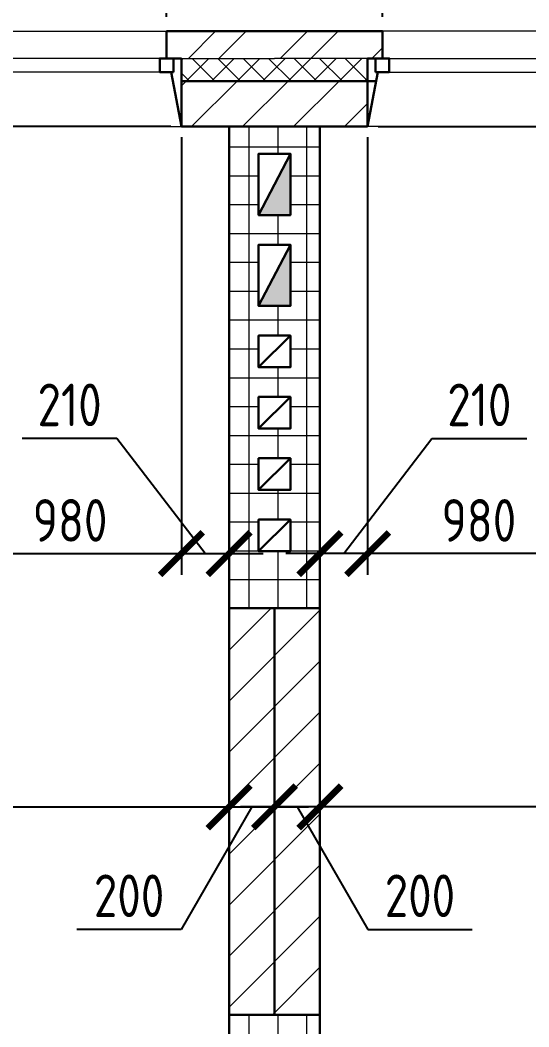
# Model space of a CAD drawing. Header units: millimetres. Extents: x -56498 to 234605, y -296269 to -29969.
# Drawn here: x 168462 to 170702, y -37449 to -33017 of the extents above; entities that cross this region are included whole.
import ezdxf

# ---------------------------------------------------------------- set-up
doc = ezdxf.new("R2010")
doc.units = ezdxf.units.MM
doc.header["$LTSCALE"] = 100
doc.header["$PDMODE"] = 35
for name, color, linetype, lineweight in [('0.3', 7, 'Continuous', 30), ('Розміри 0.09', 5, 'Continuous', 9), ('Тонкі 0.18', 142, 'Continuous', 18), ('Штрихування 0.09', 253, 'Continuous', 9)]:
    doc.layers.add(name, color=color, linetype=linetype, lineweight=lineweight)
doc.styles.add('GOST 2.304', font='CS_Gost2304.shx')
doc.dimstyles.new('SPDS', dxfattribs={"dimscale": 100, "dimtxt": 2.5, "dimasz": 2.5, "dimexe": 1.25, "dimexo": 0.625, "dimtad": 1, "dimrnd": 0.001, "dimtxsty": 'GOST 2.304', "dimblk": 'ARCHTICK', "dimcen": 2.5, "dimdle": 2, "dimadec": 0, "dimazin": 2, "dimtfac": 0.75, "dimtmove": 1, "dimatfit": 3, "dimfxl": 0, "dimtolj": 1, "dimarcsym": 0})
pattern_1 = [(45, (84000, 118824.92), (-112.2532, 112.2532), [])]
pattern_2 = [(0, (84000, 118824.92), (0, 127), []), (90, (84000, 118824.92), (-127, 8e-15), [])]

# ---------------------------------------------------------------- blocks, each defined once
blk = doc.blocks.new('_ArchTick')
at = {"color": 0, "linetype": 'ByBlock', "const_width": 0.15}
blk.add_lwpolyline([(-0.5, -0.5), (0.5, 0.5)], dxfattribs=at)
blk = doc.blocks.new('*D1092')
at = {"layer": 'Defpoints', "color": 0, "transparency": 16777216}
for p in [(168257.3, -32265.4), (168257.3, -33065.4), (169107.3, -33065.4)]:
    blk.add_point(p, dxfattribs=at)
at = {"layer": 'Розміри 0.09', "color": 0, "lineweight": -2, "transparency": 16777216}
for p, q in [((168257.3, -33002.9), (168257.3, -32140.4)), ((169107.3, -33002.9), (169107.3, -32140.4)), ((169307.3, -32265.4), (168057.3, -32265.4))]:
    blk.add_line(p, q, dxfattribs=at)
at = {"layer": 'Розміри 0.09', "color": 0, "lineweight": -2, "transparency": 16777216, "xscale": 250, "yscale": 250, "zscale": 250, "rotation": 180}
blk.add_blockref('_ArchTick', (168257.3, -32265.4), dxfattribs=at)
at = {"layer": 'Розміри 0.09', "color": 0, "lineweight": -2, "transparency": 16777216, "xscale": 250, "yscale": 250, "zscale": 250}
blk.add_blockref('_ArchTick', (169107.3, -32265.4), dxfattribs=at)
at = {"layer": 'Розміри 0.09', "color": 0, "transparency": 16777216, "insert": (168682.3, -32072.8), "char_height": 250, "attachment_point": 5, "style": 'GOST 2.304'}
blk.add_mtext('\\A1;850', dxfattribs=at)
blk = doc.blocks.new('*D1099')
at = {"layer": 'Defpoints', "color": 0, "transparency": 16777216}
for p in [(169107.3, -32265.4), (169107.3, -33065.4), (170057.3, -33065.4)]:
    blk.add_point(p, dxfattribs=at)
at = {"layer": 'Розміри 0.09', "color": 0, "lineweight": -2, "transparency": 16777216}
for p, q in [((169107.3, -33002.9), (169107.3, -32140.4)), ((170057.3, -33002.9), (170057.3, -32140.4)), ((170257.3, -32265.4), (168907.3, -32265.4))]:
    blk.add_line(p, q, dxfattribs=at)
at = {"layer": 'Розміри 0.09', "color": 0, "lineweight": -2, "transparency": 16777216, "xscale": 250, "yscale": 250, "zscale": 250, "rotation": 180}
blk.add_blockref('_ArchTick', (169107.3, -32265.4), dxfattribs=at)
at = {"layer": 'Розміри 0.09', "color": 0, "lineweight": -2, "transparency": 16777216, "xscale": 250, "yscale": 250, "zscale": 250}
blk.add_blockref('_ArchTick', (170057.3, -32265.4), dxfattribs=at)
at = {"layer": 'Розміри 0.09', "color": 0, "transparency": 16777216, "insert": (169582.3, -32070.7), "char_height": 250, "attachment_point": 5, "style": 'GOST 2.304'}
blk.add_mtext('\\A1;950', dxfattribs=at)
blk = doc.blocks.new('*D1100')
at = {"layer": 'Defpoints', "color": 0, "transparency": 16777216}
for p in [(170907.3, -32265.4), (170057.3, -33065.4), (170907.3, -33065.4)]:
    blk.add_point(p, dxfattribs=at)
at = {"layer": 'Розміри 0.09', "color": 0, "lineweight": -2, "transparency": 16777216}
for p, q in [((170057.3, -33002.9), (170057.3, -32140.4)), ((170907.3, -33002.9), (170907.3, -32140.4)), ((169857.3, -32265.4), (171107.3, -32265.4))]:
    blk.add_line(p, q, dxfattribs=at)
at = {"layer": 'Розміри 0.09', "color": 0, "lineweight": -2, "transparency": 16777216, "xscale": 250, "yscale": 250, "zscale": 250, "rotation": 180}
blk.add_blockref('_ArchTick', (170057.3, -32265.4), dxfattribs=at)
at = {"layer": 'Розміри 0.09', "color": 0, "lineweight": -2, "transparency": 16777216, "xscale": 250, "yscale": 250, "zscale": 250}
blk.add_blockref('_ArchTick', (170907.3, -32265.4), dxfattribs=at)
at = {"layer": 'Розміри 0.09', "color": 0, "transparency": 16777216, "insert": (170482.3, -32072.8), "char_height": 250, "attachment_point": 5, "style": 'GOST 2.304'}
blk.add_mtext('\\A1;850', dxfattribs=at)
blk = doc.blocks.new('A$C6F060024')
for points in [[(70, 6880), (-70, 6610), (70, 6610)], [(70, 6480), (-70, 6210), (70, 6210)]]:
    blk.add_hatch(color=256).paths.add_polyline_path(points)
at = {"layer": '0.3'}
for points in [[(-70, 6610), (-70, 6880), (70, 6880), (-70, 6610), (70, 6610), (70, 6880)], [(-70, 6210), (-70, 6480), (70, 6480), (-70, 6210), (70, 6210), (70, 6480)], [(-70, 5940), (-70, 6080), (70, 6080), (-70, 5940), (70, 5940), (70, 6080)], [(-70, 5670), (-70, 5810), (70, 5810), (-70, 5670), (70, 5670), (70, 5810)], [(-70, 5400), (-70, 5540), (70, 5540), (-70, 5400), (70, 5400), (70, 5540)], [(-70, 5130), (-70, 5270), (70, 5270), (-70, 5130), (70, 5130), (70, 5270)]]:
    blk.add_lwpolyline(points, dxfattribs=at)
blk = doc.blocks.new('*D1364')
at = {"layer": 'Defpoints', "color": 0, "transparency": 16777216}
for p in [(168192.3, -33485.4), (169172.3, -33485.4), (169172.3, -35365.4)]:
    blk.add_point(p, dxfattribs=at)
at = {"layer": 'Розміри 0.09', "color": 0, "lineweight": -2, "transparency": 16777216}
for p, q in [((168192.3, -33532.3), (168192.3, -35459.1)), ((169172.3, -33532.3), (169172.3, -35459.1)), ((168042.3, -35365.4), (169322.3, -35365.4))]:
    blk.add_line(p, q, dxfattribs=at)
at = {"layer": 'Розміри 0.09', "color": 0, "lineweight": -2, "transparency": 16777216, "xscale": 187.5, "yscale": 187.5, "zscale": 187.5, "rotation": 180}
blk.add_blockref('_ArchTick', (168192.3, -35365.4), dxfattribs=at)
at = {"layer": 'Розміри 0.09', "color": 0, "lineweight": -2, "transparency": 16777216, "xscale": 187.5, "yscale": 187.5, "zscale": 187.5}
blk.add_blockref('_ArchTick', (169172.3, -35365.4), dxfattribs=at)
at = {"layer": 'Розміри 0.09', "color": 0, "transparency": 16777216, "insert": (168682.3, -35219.3), "char_height": 187.5, "attachment_point": 5, "style": 'GOST 2.304'}
blk.add_mtext('\\A1;980', dxfattribs=at)
blk = doc.blocks.new('*D1365')
at = {"layer": 'Defpoints', "color": 0, "transparency": 16777216}
for p in [(169172.3, -33485.4), (169382.3, -33485.4), (169382.3, -35365.4)]:
    blk.add_point(p, dxfattribs=at)
at = {"layer": 'Розміри 0.09', "color": 0, "lineweight": -2, "transparency": 16777216}
for p, q in [((169172.3, -33532.3), (169172.3, -35459.1)), ((169382.3, -33532.3), (169382.3, -35459.1)), ((168888.8, -34858.7), (168471.7, -34858.7)), ((169277.3, -35365.4), (168888.8, -34858.7)), ((169022.3, -35365.4), (169532.3, -35365.4))]:
    blk.add_line(p, q, dxfattribs=at)
at = {"layer": 'Розміри 0.09', "color": 0, "lineweight": -2, "transparency": 16777216, "xscale": 187.5, "yscale": 187.5, "zscale": 187.5, "rotation": 180}
blk.add_blockref('_ArchTick', (169172.3, -35365.4), dxfattribs=at)
at = {"layer": 'Розміри 0.09', "color": 0, "lineweight": -2, "transparency": 16777216, "xscale": 187.5, "yscale": 187.5, "zscale": 187.5}
blk.add_blockref('_ArchTick', (169382.3, -35365.4), dxfattribs=at)
at = {"layer": 'Розміри 0.09', "color": 0, "transparency": 16777216, "insert": (168680.2, -34710.8), "char_height": 187.5, "attachment_point": 5, "style": 'GOST 2.304'}
blk.add_mtext('\\A1;210', dxfattribs=at)
blk = doc.blocks.new('*D1373')
at = {"layer": 'Defpoints', "color": 0, "transparency": 16777216}
for p in [(169382.3, -35677.1), (169582.3, -36480.7), (169582.3, -37349.3)]:
    blk.add_point(p, dxfattribs=at)
at = {"layer": 'Розміри 0.09', "color": 0, "lineweight": -2, "transparency": 16777216}
for p, q in [((169382.3, -35724), (169382.3, -36574.5)), ((169582.3, -37302.4), (169582.3, -36387)), ((169482.3, -36480.7), (169171.7, -37019.8)), ((169232.3, -36480.7), (169732.3, -36480.7)), ((169171.7, -37019.8), (168712.3, -37019.8))]:
    blk.add_line(p, q, dxfattribs=at)
at = {"layer": 'Розміри 0.09', "color": 0, "lineweight": -2, "transparency": 16777216, "xscale": 187.5, "yscale": 187.5, "zscale": 187.5, "rotation": 180}
blk.add_blockref('_ArchTick', (169382.3, -36480.7), dxfattribs=at)
at = {"layer": 'Розміри 0.09', "color": 0, "lineweight": -2, "transparency": 16777216, "xscale": 187.5, "yscale": 187.5, "zscale": 187.5}
blk.add_blockref('_ArchTick', (169582.3, -36480.7), dxfattribs=at)
at = {"layer": 'Розміри 0.09', "color": 0, "transparency": 16777216, "insert": (168942, -36871.9), "char_height": 187.5, "attachment_point": 5, "style": 'GOST 2.304'}
blk.add_mtext('\\A1;200', dxfattribs=at)
blk = doc.blocks.new('*D1375')
at = {"layer": 'Defpoints', "color": 0, "transparency": 16777216}
for p in [(169382.3, -36480.7), (160182.3, -40285.4), (169382.3, -40285.4)]:
    blk.add_point(p, dxfattribs=at)
at = {"layer": 'Розміри 0.09', "color": 0, "lineweight": -2, "transparency": 16777216}
for p, q in [((160182.3, -40238.6), (160182.3, -36387)), ((169382.3, -40238.6), (169382.3, -36387)), ((160032.3, -36480.7), (169532.3, -36480.7))]:
    blk.add_line(p, q, dxfattribs=at)
at = {"layer": 'Розміри 0.09', "color": 0, "lineweight": -2, "transparency": 16777216, "xscale": 187.5, "yscale": 187.5, "zscale": 187.5, "rotation": 180}
blk.add_blockref('_ArchTick', (160182.3, -36480.7), dxfattribs=at)
at = {"layer": 'Розміри 0.09', "color": 0, "lineweight": -2, "transparency": 16777216, "xscale": 187.5, "yscale": 187.5, "zscale": 187.5}
blk.add_blockref('_ArchTick', (169382.3, -36480.7), dxfattribs=at)
at = {"layer": 'Розміри 0.09', "color": 0, "transparency": 16777216, "insert": (164782.3, -36327.4), "char_height": 187.5, "attachment_point": 5, "style": 'GOST 2.304'}
blk.add_mtext('\\A1;9200', dxfattribs=at)
blk = doc.blocks.new('*D1377')
at = {"layer": 'Defpoints', "color": 0, "transparency": 16777216}
for p in [(169172.3, -33485.4), (167944.9, -38215.4), (168982.3, -38215.4)]:
    blk.add_point(p, dxfattribs=at)
at = {"layer": 'Розміри 0.09', "color": 0, "lineweight": -2, "transparency": 16777216}
for p, q in [((167944.9, -33335.4), (167944.9, -38365.4)), ((169125.4, -33485.4), (167851.2, -33485.4)), ((168935.4, -38215.4), (167851.2, -38215.4))]:
    blk.add_line(p, q, dxfattribs=at)
at = {"layer": 'Розміри 0.09', "color": 0, "lineweight": -2, "transparency": 16777216, "xscale": 187.5, "yscale": 187.5, "zscale": 187.5}
for p, rotation in [((167944.9, -33485.4), 90), ((167944.9, -38215.4), 270)]:
    blk.add_blockref('_ArchTick', p, dxfattribs=dict(at, rotation=rotation))
at = {"layer": 'Розміри 0.09', "color": 0, "transparency": 16777216, "insert": (167800.4, -35850.4), "char_height": 187.5, "attachment_point": 5, "rotation": 90, "style": 'GOST 2.304'}
blk.add_mtext('\\A1;4730', dxfattribs=at)
blk = doc.blocks.new('*D1389')
at = {"layer": 'Defpoints', "color": 0, "transparency": 16777216}
for p in [(168192.3, -33485.4), (169172.3, -33485.4), (169172.3, -35365.4)]:
    blk.add_point(p, dxfattribs=at)
at = {"layer": 'Розміри 0.09', "color": 0, "lineweight": -2, "transparency": 16777216}
for p, q in [((168192.3, -33532.3), (168192.3, -35459.1)), ((169172.3, -33532.3), (169172.3, -35459.1)), ((168042.3, -35365.4), (169322.3, -35365.4))]:
    blk.add_line(p, q, dxfattribs=at)
at = {"layer": 'Розміри 0.09', "color": 0, "lineweight": -2, "transparency": 16777216, "xscale": 187.5, "yscale": 187.5, "zscale": 187.5, "rotation": 180}
blk.add_blockref('_ArchTick', (168192.3, -35365.4), dxfattribs=at)
at = {"layer": 'Розміри 0.09', "color": 0, "lineweight": -2, "transparency": 16777216, "xscale": 187.5, "yscale": 187.5, "zscale": 187.5}
blk.add_blockref('_ArchTick', (169172.3, -35365.4), dxfattribs=at)
at = {"layer": 'Розміри 0.09', "color": 0, "transparency": 16777216, "insert": (168682.3, -35219.3), "char_height": 187.5, "attachment_point": 5, "style": 'GOST 2.304'}
blk.add_mtext('\\A1;980', dxfattribs=at)
blk = doc.blocks.new('*D1390')
at = {"layer": 'Defpoints', "color": 0, "transparency": 16777216}
for p in [(169172.3, -33485.4), (169382.3, -33485.4), (169382.3, -35365.4)]:
    blk.add_point(p, dxfattribs=at)
at = {"layer": 'Розміри 0.09', "color": 0, "lineweight": -2, "transparency": 16777216}
for p, q in [((169172.3, -33532.3), (169172.3, -35459.1)), ((169382.3, -33532.3), (169382.3, -35459.1)), ((168888.8, -34858.7), (168471.7, -34858.7)), ((169277.3, -35365.4), (168888.8, -34858.7)), ((169022.3, -35365.4), (169532.3, -35365.4))]:
    blk.add_line(p, q, dxfattribs=at)
at = {"layer": 'Розміри 0.09', "color": 0, "lineweight": -2, "transparency": 16777216, "xscale": 187.5, "yscale": 187.5, "zscale": 187.5, "rotation": 180}
blk.add_blockref('_ArchTick', (169172.3, -35365.4), dxfattribs=at)
at = {"layer": 'Розміри 0.09', "color": 0, "lineweight": -2, "transparency": 16777216, "xscale": 187.5, "yscale": 187.5, "zscale": 187.5}
blk.add_blockref('_ArchTick', (169382.3, -35365.4), dxfattribs=at)
at = {"layer": 'Розміри 0.09', "color": 0, "transparency": 16777216, "insert": (168680.2, -34710.8), "char_height": 187.5, "attachment_point": 5, "style": 'GOST 2.304'}
blk.add_mtext('\\A1;210', dxfattribs=at)
blk = doc.blocks.new('*D1398')
at = {"layer": 'Defpoints', "color": 0, "transparency": 16777216}
for p in [(169382.3, -35677.1), (169582.3, -36480.7), (169582.3, -37349.3)]:
    blk.add_point(p, dxfattribs=at)
at = {"layer": 'Розміри 0.09', "color": 0, "lineweight": -2, "transparency": 16777216}
for p, q in [((169382.3, -35724), (169382.3, -36574.5)), ((169582.3, -37302.4), (169582.3, -36387)), ((169482.3, -36480.7), (169171.7, -37019.8)), ((169232.3, -36480.7), (169732.3, -36480.7)), ((169171.7, -37019.8), (168712.3, -37019.8))]:
    blk.add_line(p, q, dxfattribs=at)
at = {"layer": 'Розміри 0.09', "color": 0, "lineweight": -2, "transparency": 16777216, "xscale": 187.5, "yscale": 187.5, "zscale": 187.5, "rotation": 180}
blk.add_blockref('_ArchTick', (169382.3, -36480.7), dxfattribs=at)
at = {"layer": 'Розміри 0.09', "color": 0, "lineweight": -2, "transparency": 16777216, "xscale": 187.5, "yscale": 187.5, "zscale": 187.5}
blk.add_blockref('_ArchTick', (169582.3, -36480.7), dxfattribs=at)
at = {"layer": 'Розміри 0.09', "color": 0, "transparency": 16777216, "insert": (168942, -36871.9), "char_height": 187.5, "attachment_point": 5, "style": 'GOST 2.304'}
blk.add_mtext('\\A1;200', dxfattribs=at)
blk = doc.blocks.new('*D1400')
at = {"layer": 'Defpoints', "color": 0, "transparency": 16777216}
for p in [(169382.3, -36480.7), (160182.3, -40285.4), (169382.3, -40285.4)]:
    blk.add_point(p, dxfattribs=at)
at = {"layer": 'Розміри 0.09', "color": 0, "lineweight": -2, "transparency": 16777216}
for p, q in [((160182.3, -40238.6), (160182.3, -36387)), ((169382.3, -40238.6), (169382.3, -36387)), ((160032.3, -36480.7), (169532.3, -36480.7))]:
    blk.add_line(p, q, dxfattribs=at)
at = {"layer": 'Розміри 0.09', "color": 0, "lineweight": -2, "transparency": 16777216, "xscale": 187.5, "yscale": 187.5, "zscale": 187.5, "rotation": 180}
blk.add_blockref('_ArchTick', (160182.3, -36480.7), dxfattribs=at)
at = {"layer": 'Розміри 0.09', "color": 0, "lineweight": -2, "transparency": 16777216, "xscale": 187.5, "yscale": 187.5, "zscale": 187.5}
blk.add_blockref('_ArchTick', (169382.3, -36480.7), dxfattribs=at)
at = {"layer": 'Розміри 0.09', "color": 0, "transparency": 16777216, "insert": (164782.3, -36327.4), "char_height": 187.5, "attachment_point": 5, "style": 'GOST 2.304'}
blk.add_mtext('\\A1;9200', dxfattribs=at)
blk = doc.blocks.new('*D1402')
at = {"layer": 'Defpoints', "color": 0, "transparency": 16777216}
for p in [(169172.3, -33485.4), (167944.9, -38215.4), (168982.3, -38215.4)]:
    blk.add_point(p, dxfattribs=at)
at = {"layer": 'Розміри 0.09', "color": 0, "lineweight": -2, "transparency": 16777216}
for p, q in [((167944.9, -33335.4), (167944.9, -38365.4)), ((169125.4, -33485.4), (167851.2, -33485.4)), ((168935.4, -38215.4), (167851.2, -38215.4))]:
    blk.add_line(p, q, dxfattribs=at)
at = {"layer": 'Розміри 0.09', "color": 0, "lineweight": -2, "transparency": 16777216, "xscale": 187.5, "yscale": 187.5, "zscale": 187.5}
for p, rotation in [((167944.9, -33485.4), 90), ((167944.9, -38215.4), 270)]:
    blk.add_blockref('_ArchTick', p, dxfattribs=dict(at, rotation=rotation))
at = {"layer": 'Розміри 0.09', "color": 0, "transparency": 16777216, "insert": (167800.4, -35850.4), "char_height": 187.5, "attachment_point": 5, "rotation": 90, "style": 'GOST 2.304'}
blk.add_mtext('\\A1;4730', dxfattribs=at)
blk = doc.blocks.new('*D1476')
at = {"layer": 'Defpoints', "color": 0, "transparency": 16777216}
for p in [(169992.3, -33485.4), (170972.3, -33485.4), (169992.3, -35365.4)]:
    blk.add_point(p, dxfattribs=at)
at = {"layer": 'Розміри 0.09', "color": 0, "lineweight": -2, "transparency": 16777216}
for p, q in [((169992.3, -33532.3), (169992.3, -35459.1)), ((170972.3, -33532.3), (170972.3, -35459.1)), ((171122.3, -35365.4), (169842.3, -35365.4))]:
    blk.add_line(p, q, dxfattribs=at)
at = {"layer": 'Розміри 0.09', "color": 0, "lineweight": -2, "transparency": 16777216, "xscale": 187.5, "yscale": 187.5, "zscale": 187.5, "rotation": 180}
blk.add_blockref('_ArchTick', (169992.3, -35365.4), dxfattribs=at)
at = {"layer": 'Розміри 0.09', "color": 0, "lineweight": -2, "transparency": 16777216, "xscale": 187.5, "yscale": 187.5, "zscale": 187.5}
blk.add_blockref('_ArchTick', (170972.3, -35365.4), dxfattribs=at)
at = {"layer": 'Розміри 0.09', "color": 0, "transparency": 16777216, "insert": (170482.3, -35219.3), "char_height": 187.5, "attachment_point": 5, "style": 'GOST 2.304'}
blk.add_mtext('\\A1;980', dxfattribs=at)
blk = doc.blocks.new('*D1477')
at = {"layer": 'Defpoints', "color": 0, "transparency": 16777216}
for p in [(169782.3, -33485.4), (169992.3, -33485.4), (169782.3, -35365.4)]:
    blk.add_point(p, dxfattribs=at)
at = {"layer": 'Розміри 0.09', "color": 0, "lineweight": -2, "transparency": 16777216}
for p, q in [((169782.3, -33532.3), (169782.3, -35459.1)), ((169992.3, -33532.3), (169992.3, -35459.1)), ((169887.3, -35365.4), (170275.7, -34858.7)), ((170275.7, -34858.7), (170692.9, -34858.7)), ((170142.3, -35365.4), (169632.3, -35365.4))]:
    blk.add_line(p, q, dxfattribs=at)
at = {"layer": 'Розміри 0.09', "color": 0, "lineweight": -2, "transparency": 16777216, "xscale": 187.5, "yscale": 187.5, "zscale": 187.5, "rotation": 180}
blk.add_blockref('_ArchTick', (169782.3, -35365.4), dxfattribs=at)
at = {"layer": 'Розміри 0.09', "color": 0, "lineweight": -2, "transparency": 16777216, "xscale": 187.5, "yscale": 187.5, "zscale": 187.5}
blk.add_blockref('_ArchTick', (169992.3, -35365.4), dxfattribs=at)
at = {"layer": 'Розміри 0.09', "color": 0, "transparency": 16777216, "insert": (170484.3, -34710.8), "char_height": 187.5, "attachment_point": 5, "style": 'GOST 2.304'}
blk.add_mtext('\\A1;210', dxfattribs=at)
blk = doc.blocks.new('*D1460')
at = {"layer": 'Defpoints', "color": 0, "transparency": 16777216}
for p in [(169782.3, -35677.1), (169582.3, -36480.7), (169582.3, -37349.3)]:
    blk.add_point(p, dxfattribs=at)
at = {"layer": 'Розміри 0.09', "color": 0, "lineweight": -2, "transparency": 16777216}
for p, q in [((169782.3, -35724), (169782.3, -36574.5)), ((169582.3, -37302.4), (169582.3, -36387)), ((169932.3, -36480.7), (169432.3, -36480.7)), ((169682.3, -36480.7), (169992.9, -37019.8)), ((169992.9, -37019.8), (170452.2, -37019.8))]:
    blk.add_line(p, q, dxfattribs=at)
at = {"layer": 'Розміри 0.09', "color": 0, "lineweight": -2, "transparency": 16777216, "xscale": 187.5, "yscale": 187.5, "zscale": 187.5, "rotation": 180}
blk.add_blockref('_ArchTick', (169582.3, -36480.7), dxfattribs=at)
at = {"layer": 'Розміри 0.09', "color": 0, "lineweight": -2, "transparency": 16777216, "xscale": 187.5, "yscale": 187.5, "zscale": 187.5}
blk.add_blockref('_ArchTick', (169782.3, -36480.7), dxfattribs=at)
at = {"layer": 'Розміри 0.09', "color": 0, "transparency": 16777216, "insert": (170222.6, -36871.9), "char_height": 187.5, "attachment_point": 5, "style": 'GOST 2.304'}
blk.add_mtext('\\A1;200', dxfattribs=at)
blk = doc.blocks.new('*D1462')
at = {"layer": 'Defpoints', "color": 0, "transparency": 16777216}
for p in [(169782.3, -36480.7), (169782.3, -40285.4), (178982.3, -40285.4)]:
    blk.add_point(p, dxfattribs=at)
at = {"layer": 'Розміри 0.09', "color": 0, "lineweight": -2, "transparency": 16777216}
for p, q in [((169782.3, -40238.6), (169782.3, -36387)), ((178982.3, -40238.6), (178982.3, -36387)), ((179132.3, -36480.7), (169632.3, -36480.7))]:
    blk.add_line(p, q, dxfattribs=at)
at = {"layer": 'Розміри 0.09', "color": 0, "lineweight": -2, "transparency": 16777216, "xscale": 187.5, "yscale": 187.5, "zscale": 187.5, "rotation": 180}
blk.add_blockref('_ArchTick', (169782.3, -36480.7), dxfattribs=at)
at = {"layer": 'Розміри 0.09', "color": 0, "lineweight": -2, "transparency": 16777216, "xscale": 187.5, "yscale": 187.5, "zscale": 187.5}
blk.add_blockref('_ArchTick', (178982.3, -36480.7), dxfattribs=at)
at = {"layer": 'Розміри 0.09', "color": 0, "transparency": 16777216, "insert": (174382.3, -36327.4), "char_height": 187.5, "attachment_point": 5, "style": 'GOST 2.304'}
blk.add_mtext('\\A1;9200', dxfattribs=at)
blk = doc.blocks.new('*D1464')
at = {"layer": 'Defpoints', "color": 0, "transparency": 16777216}
for p in [(169992.3, -33485.4), (170182.3, -38215.4), (171219.7, -38215.4)]:
    blk.add_point(p, dxfattribs=at)
at = {"layer": 'Розміри 0.09', "color": 0, "lineweight": -2, "transparency": 16777216}
for p, q in [((171219.7, -33335.4), (171219.7, -38365.4)), ((170039.2, -33485.4), (171313.4, -33485.4)), ((170229.2, -38215.4), (171313.4, -38215.4))]:
    blk.add_line(p, q, dxfattribs=at)
at = {"layer": 'Розміри 0.09', "color": 0, "lineweight": -2, "transparency": 16777216, "xscale": 187.5, "yscale": 187.5, "zscale": 187.5}
for p, rotation in [((171219.7, -33485.4), 90), ((171219.7, -38215.4), 270)]:
    blk.add_blockref('_ArchTick', p, dxfattribs=dict(at, rotation=rotation))
at = {"layer": 'Розміри 0.09', "color": 0, "transparency": 16777216, "insert": (171075.2, -35850.4), "char_height": 187.5, "attachment_point": 5, "rotation": 90, "style": 'GOST 2.304'}
blk.add_mtext('\\A1;4730', dxfattribs=at)
blk = doc.blocks.new('A$C5DFB3B93')
at = {"layer": 'Розміри 0.09'}
dim = blk.add_linear_dim(base=(-1637.369, 2270), p1=(-410, 7000), p2=(-600, 2270), angle=90, dimstyle='SPDS', override={"dimscale": 75, "dimlfac": 1, "dimtxsty": 'GOST 2.304', "dimblk1": 'ArchTick', "dimblk2": 'ArchTick', "dimsah": 1, "dimtolj": 1}, dxfattribs=at)
dim.commit()
dim.dimension.update_dxf_attribs({"geometry": '*D1402', "text_midpoint": (-1781.878, 4635), "insert": (-169582.29, 40485.435)})
for base, p1, p2, picture, middle in [((-410, 5120.058), (-1390, 7000), (-410, 7000), '*D1389', (-900, 5266.109)), ((-200, 4004.721), (-9400, 200), (-200, 200), '*D1400', (-4800, 4158.034))]:
    dim = blk.add_linear_dim(base=base, p1=p1, p2=p2, dimstyle='SPDS', override={"dimscale": 75, "dimlfac": 1, "dimtxsty": 'GOST 2.304', "dimblk1": 'ArchTick', "dimblk2": 'ArchTick', "dimsah": 1, "dimtolj": 1}, dxfattribs=at)
    dim.commit()
    dim.dimension.update_dxf_attribs({"geometry": picture, "text_midpoint": middle, "insert": (-169582.29, 40485.435)})
for base, p1, p2, picture, middle in [((-200, 5120.059), (-409.999, 6999.995), (-200, 7000), '*D1390', (-740.326, 5626.734)), ((0, 4004.721), (-200, 4808.332), (0, 3136.143), '*D1398', (-457.458, 3465.608))]:
    dim = blk.add_linear_dim(base=base, p1=p1, p2=p2, dimstyle='SPDS', override={"dimscale": 75, "dimlfac": 1, "dimtxsty": 'GOST 2.304', "dimblk1": 'ArchTick', "dimblk2": 'ArchTick', "dimsah": 1, "dimtolj": 1}, dxfattribs=at)
    dim.commit()
    dim.dimension.update_dxf_attribs({"geometry": picture, "text_midpoint": middle, "dimtype": 128, "insert": (-169582.29, 40485.435)})

msp = doc.modelspace()

# ---------------------------------------------------------------- hatches: boundary and pattern name
at = {"layer": 'Штрихування 0.09'}
h = msp.add_hatch(dxfattribs=at)
h.set_pattern_fill('ANSI32', color=256, scale=30, style=0)
h.set_pattern_definition([(45, (84000, 118824.92), (-202.05576, 202.05576), []), (45, (84134.7, 118824.92), (-202.05576, 202.05576), [])])
h.paths.add_polyline_path([(170057.29, -33065.435), (169582.29, -33065.435), (169107.291, -33065.435), (169107.291, -33185.435), (169137.291, -33185.435), (169172.291, -33185.435), (169582.29, -33185.435), (170057.29, -33185.435)])
h = msp.add_hatch(dxfattribs=at)
h.set_pattern_fill('ANSI37', color=256, scale=25, style=0)
h.set_pattern_definition([(45, (84000, 118824.92), (-56.1266, 56.1266), []), (135, (84000, 118824.92), (-56.1266, -56.1266), [])])
h.paths.add_polyline_path([(169992.29, -33185.435), (169582.29, -33185.435), (169172.291, -33185.435), (169172.291, -33285.435), (169582.29, -33285.435), (169992.29, -33285.435)])
h = msp.add_hatch(dxfattribs=at)
h.set_pattern_fill('ANSI31', color=256, scale=50, style=0)
h.set_pattern_definition(pattern_1)
h.paths.add_polyline_path([(169992.29, -33285.435), (169582.29, -33285.435), (169172.291, -33285.435), (169172.291, -33485.435), (169382.29, -33485.435), (169782.29, -33485.435), (169992.29, -33485.435)])
h = msp.add_hatch(dxfattribs=at)
h.set_pattern_fill('NET', color=256, scale=40, style=0)
h.set_pattern_definition(pattern_2)
h.paths.add_polyline_path([(169782.29, -33485.435), (169382.29, -33485.435), (169382.29, -35605.435), (169782.29, -35605.435)])
h.paths.add_polyline_path([(169652.29, -34675.435), (169652.29, -34815.435), (169512.29, -34815.435), (169512.29, -34675.435)], flags=16)
h.paths.add_polyline_path([(169652.29, -34545.435), (169512.29, -34545.435), (169512.29, -34405.435), (169652.29, -34405.435)], flags=16)
h.paths.add_polyline_path([(169652.29, -34945.435), (169652.29, -35085.435), (169512.29, -35085.435), (169512.29, -34945.435)], flags=16)
h.paths.add_polyline_path([(169652.29, -34275.435), (169512.29, -34275.435), (169512.29, -34005.435), (169652.29, -34005.435)], flags=16)
h.paths.add_polyline_path([(169652.29, -35215.435), (169652.29, -35355.435), (169512.29, -35355.435), (169512.29, -35215.435)], flags=16)
h.paths.add_polyline_path([(169652.29, -33875.435), (169512.29, -33875.435), (169512.29, -33605.435), (169652.29, -33605.435)], flags=16)
h = msp.add_hatch(dxfattribs=at)
h.set_pattern_fill('ANSI31', color=256, scale=50, style=0)
h.set_pattern_definition(pattern_1)
h.paths.add_polyline_path([(169782.29, -35605.435), (169582.29, -35605.435), (169582.29, -37395.435), (169782.29, -37395.435)])
h.paths.add_polyline_path([(169582.29, -35605.435), (169382.29, -35605.435), (169382.29, -37395.435), (169582.29, -37395.435)])
h = msp.add_hatch(dxfattribs=at)
h.set_pattern_fill('NET', color=256, scale=40, style=0)
h.set_pattern_definition(pattern_2)
h.paths.add_polyline_path([(169782.29, -37395.435), (169382.29, -37395.435), (169382.29, -38295.435), (169782.29, -38295.435), (169782.29, -38215.435), (169782.29, -38205.435)])
h.paths.add_polyline_path([(169652.29, -37645.435), (169652.29, -37785.435), (169512.29, -37785.435), (169512.29, -37645.435)], flags=16)
h.paths.add_polyline_path([(169652.29, -37905.435), (169652.29, -38045.435), (169512.29, -38045.435), (169512.29, -37905.435)], flags=16)

# ---------------------------------------------------------------- linework, layer by layer
at = {"layer": '0.3'}
for p, q in [((169107.291, -33065.435), (169582.29, -33065.435)), ((169107.291, -33065.435), (169107.291, -33185.435)), ((170057.29, -33065.435), (169582.29, -33065.435)), ((170057.29, -33065.435), (170057.29, -33185.435)), ((169172.291, -33185.435), (169107.291, -33185.435)), ((169172.291, -33485.435), (169172.291, -33185.435)), ((169992.29, -33485.435), (169992.29, -33185.435)), ((169992.29, -33185.435), (170057.29, -33185.435)), ((169127.291, -33245.435), (169172.291, -33485.435)), ((169172.316, -33285.435), (169582.29, -33285.435)), ((170029.79, -33285.435), (169582.29, -33285.435)), ((170037.29, -33245.435), (169992.29, -33485.435)), ((169172.316, -33485.435), (169382.29, -33485.435)), ((169382.29, -40285.435), (169382.29, -33485.435)), ((169782.29, -33485.435), (169382.29, -33485.435)), ((169782.29, -40285.435), (169782.29, -33485.435)), ((169992.29, -33485.435), (169782.29, -33485.435)), ((169382.29, -35605.435), (169782.29, -35605.435)), ((169582.29, -37395.435), (169582.29, -35605.435)), ((169382.29, -37395.435), (169782.29, -37395.435))]:
    msp.add_line(p, q, dxfattribs=at)
for points in [[(169137.291, -33245.435), (169137.291, -33185.435), (169077.291, -33185.435), (169077.291, -33245.435)], [(170027.29, -33245.435), (170027.29, -33185.435), (170087.29, -33185.435), (170087.29, -33245.435)]]:
    msp.add_lwpolyline(points, close=True, dxfattribs=at)
at = {"layer": 'Тонкі 0.18'}
for p, q in [((168257.291, -33065.435), (169107.291, -33065.435)), ((170907.29, -33065.435), (170057.29, -33065.435)), ((169077.291, -33185.435), (168287.291, -33185.435)), ((169077.291, -33185.435), (169582.29, -33185.435)), ((170087.29, -33185.435), (169582.29, -33185.435)), ((170087.29, -33185.435), (170877.29, -33185.435)), ((169077.291, -33245.435), (168287.291, -33245.435)), ((170087.29, -33245.435), (170877.29, -33245.435)), ((168192.291, -33485.435), (169172.291, -33485.435)), ((170972.29, -33485.435), (169992.29, -33485.435))]:
    msp.add_line(p, q, dxfattribs=at)

# ---------------------------------------------------------------- block references
at = {"layer": '0.3'}
msp.add_blockref('A$C6F060024', (169582.29, -40485.435), dxfattribs=at)
at = {"layer": 'Тонкі 0.18', "ltscale": 0.75}
msp.add_blockref('A$C5DFB3B93', (169582.29, -40485.435), dxfattribs=at)

# ---------------------------------------------------------------- dimensions: what is measured, and where the dimension line sits
at = {"layer": 'Розміри 0.09'}
for base, p1, p2, override, picture, middle in [((168257.291, -32265.435), (169107.291, -33065.435), (168257.291, -33065.435), {"dimlfac": 1, "dimtxsty": 'GOST 2.304', "dimblk1": 'ArchTick', "dimblk2": 'ArchTick', "dimsah": 1, "dimtolj": 1}, '*D1092', (168682.291, -32072.757)), ((169172.291, -35365.377), (168192.291, -33485.435), (169172.291, -33485.435), {"dimscale": 75, "dimlfac": 1, "dimtxsty": 'GOST 2.304', "dimblk1": 'ArchTick', "dimblk2": 'ArchTick', "dimsah": 1, "dimtolj": 1}, '*D1364', (168682.291, -35219.326)), ((169382.29, -36480.714), (160182.29, -40285.435), (169382.29, -40285.435), {"dimscale": 75, "dimlfac": 1, "dimtxsty": 'GOST 2.304', "dimblk1": 'ArchTick', "dimblk2": 'ArchTick', "dimsah": 1, "dimtolj": 1}, '*D1375', (164782.29, -36327.402))]:
    dim = msp.add_linear_dim(base=base, p1=p1, p2=p2, dimstyle='SPDS', override=override, dxfattribs=at)
    dim.commit()
    dim.dimension.update_dxf_attribs({"geometry": picture, "text_midpoint": middle})
for base, p1, p2, angle, override, picture, middle in [((169107.291, -32265.435), (170057.29, -33065.435), (169107.291, -33065.435), 180, {"dimlfac": 1, "dimtxsty": 'GOST 2.304', "dimblk1": 'ArchTick', "dimblk2": 'ArchTick', "dimsah": 1, "dimtolj": 1}, '*D1099', (169582.29, -32070.701)), ((170907.29, -32265.435), (170057.29, -33065.435), (170907.29, -33065.435), 180, {"dimlfac": 1, "dimtxsty": 'GOST 2.304', "dimblk1": 'ArchTick', "dimblk2": 'ArchTick', "dimsah": 1, "dimtolj": 1}, '*D1100', (170482.29, -32072.757)), ((167944.921, -38215.435), (169172.291, -33485.435), (168982.29, -38215.435), 90, {"dimscale": 75, "dimlfac": 1, "dimtxsty": 'GOST 2.304', "dimblk1": 'ArchTick', "dimblk2": 'ArchTick', "dimsah": 1, "dimtolj": 1}, '*D1377', (167800.413, -35850.435)), ((171219.66, -38215.435), (169992.29, -33485.435), (170182.29, -38215.435), 90, {"dimscale": 75, "dimlfac": 1, "dimtxsty": 'GOST 2.304', "dimblk1": 'ArchTick', "dimblk2": 'ArchTick', "dimsah": 1, "dimtolj": 1}, '*D1464', (171075.151, -35850.435)), ((169992.29, -35365.377), (170972.29, -33485.435), (169992.29, -33485.435), 180, {"dimscale": 75, "dimlfac": 1, "dimtxsty": 'GOST 2.304', "dimblk1": 'ArchTick', "dimblk2": 'ArchTick', "dimsah": 1, "dimtolj": 1}, '*D1476', (170482.29, -35219.326)), ((169782.29, -36480.714), (178982.29, -40285.435), (169782.29, -40285.435), 180, {"dimscale": 75, "dimlfac": 1, "dimtxsty": 'GOST 2.304', "dimblk1": 'ArchTick', "dimblk2": 'ArchTick', "dimsah": 1, "dimtolj": 1}, '*D1462', (174382.29, -36327.402))]:
    dim = msp.add_linear_dim(base=base, p1=p1, p2=p2, angle=angle, dimstyle='SPDS', override=override, dxfattribs=at)
    dim.commit()
    dim.dimension.update_dxf_attribs({"geometry": picture, "text_midpoint": middle})
for base, p1, p2, picture, middle in [((169382.29, -35365.376), (169172.292, -33485.44), (169382.29, -33485.435), '*D1365', (168841.965, -34858.701)), ((169582.29, -36480.714), (169382.29, -35677.103), (169582.29, -37349.293), '*D1373', (169124.832, -37019.827))]:
    dim = msp.add_linear_dim(base=base, p1=p1, p2=p2, dimstyle='SPDS', override={"dimscale": 75, "dimlfac": 1, "dimtxsty": 'GOST 2.304', "dimblk1": 'ArchTick', "dimblk2": 'ArchTick', "dimsah": 1, "dimtolj": 1}, dxfattribs=at)
    dim.commit()
    dim.dimension.update_dxf_attribs({"geometry": picture, "text_midpoint": middle, "dimtype": 160})
for base, p1, p2, picture, middle in [((169782.29, -35365.376), (169992.289, -33485.44), (169782.29, -33485.435), '*D1477', (170322.616, -34858.701)), ((169582.29, -36480.714), (169782.29, -35677.103), (169582.29, -37349.293), '*D1460', (170039.748, -37019.827))]:
    dim = msp.add_linear_dim(base=base, p1=p1, p2=p2, angle=180, dimstyle='SPDS', override={"dimscale": 75, "dimlfac": 1, "dimtxsty": 'GOST 2.304', "dimblk1": 'ArchTick', "dimblk2": 'ArchTick', "dimsah": 1, "dimtolj": 1}, dxfattribs=at)
    dim.commit()
    dim.dimension.update_dxf_attribs({"geometry": picture, "text_midpoint": middle, "dimtype": 160})

doc.saveas('drawing.dxf')
